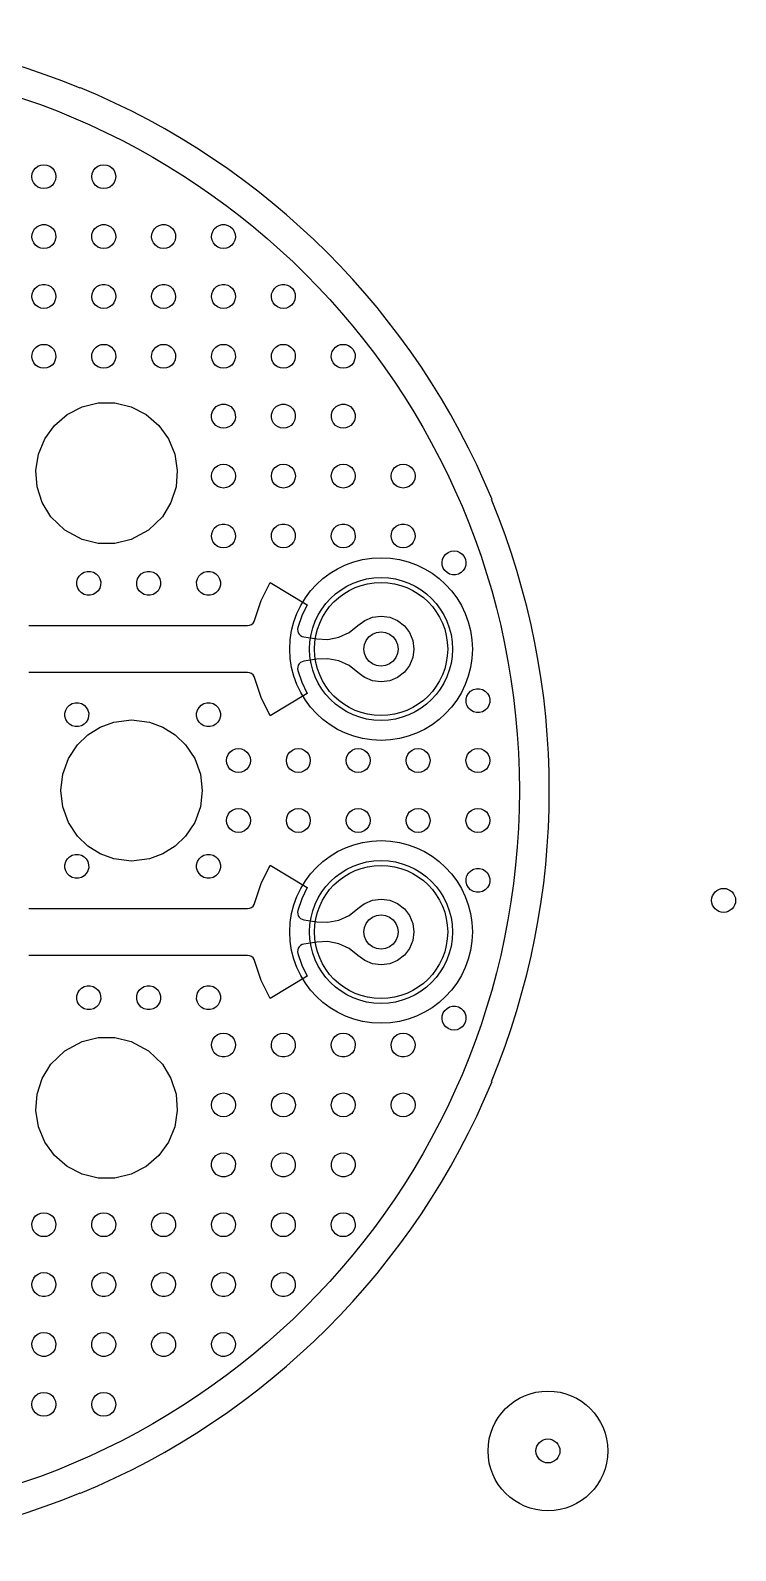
# Model space of a CAD drawing. Header units: millimetres. Extents: x -13 to 15.8, y -13 to 13.
# Drawn here: x 4.03 to 15.8, y -12.69 to 12.69 of the extents above; entities that cross this region are included whole.
import ezdxf

# ---------------------------------------------------------------- set-up
doc = ezdxf.new("R2010")
doc.units = ezdxf.units.MM
for name, color, linetype in [('BoardOutline', 55, 'CONTINUOUS'), ('ContourRouting', 180, 'CONTINUOUS'), ('ContourRoutingFinal', 216, 'CONTINUOUS'), ('Default', 1, 'CONTINUOUS'), ('DrillPlated', 6, 'CONTINUOUS'), ('Fiducial', 1, 'CONTINUOUS'), ('PocketBottom', 3, 'CONTINUOUS'), ('PocketBottomFinal', 52, 'CONTINUOUS'), ('RuboutTop', 216, 'CONTINUOUS'), ('TopLayer', 208, 'CONTINUOUS')]:
    doc.layers.add(name, color=color, linetype=linetype)

# ---------------------------------------------------------------- blocks, each defined once
blk = doc.blocks.new('New_DXF_Cell')
at = {"layer": 'BoardOutline'}
blk.add_circle((0, 0), 12.192, dxfattribs=at)
at = {"layer": 'ContourRouting'}
for start, end in [(67.499999, 112.500001), (-22.500001, 22.500001), (-112.500001, -67.499999)]:
    blk.add_arc((0, 0), 12.692, start, end, dxfattribs=at)
at = {"layer": 'ContourRoutingFinal'}
for start, end in [(22.49999, 67.50001), (-67.50001, -22.49999)]:
    blk.add_arc((0, 0), 12.70189, start, end, dxfattribs=at)
at = {"layer": 'DrillPlated'}
for points in [[(4.30176, 10.44319), (4.35, 10.42321), (4.39142, 10.39142), (4.4232, 10.35), (4.44318, 10.30177), (4.45, 10.25), (4.44318, 10.19824), (4.4232, 10.15), (4.39142, 10.10858), (4.35, 10.0768), (4.30176, 10.05682), (4.25, 10.05), (4.19823, 10.05682), (4.15, 10.0768), (4.10857, 10.10858), (4.07679, 10.15), (4.05681, 10.19824), (4.05, 10.25), (4.05681, 10.30177), (4.07679, 10.35), (4.10857, 10.39142), (4.15, 10.42321), (4.19823, 10.44319), (4.25, 10.45)], [(5.30176, 10.44319), (5.35, 10.42321), (5.39142, 10.39142), (5.4232, 10.35), (5.44318, 10.30177), (5.45, 10.25), (5.44318, 10.19824), (5.4232, 10.15), (5.39142, 10.10858), (5.35, 10.0768), (5.30176, 10.05682), (5.25, 10.05), (5.19823, 10.05682), (5.15, 10.0768), (5.10857, 10.10858), (5.07679, 10.15), (5.05681, 10.19824), (5.05, 10.25), (5.05681, 10.30177), (5.07679, 10.35), (5.10857, 10.39142), (5.15, 10.42321), (5.19823, 10.44319), (5.25, 10.45)], [(4.32339, 9.43605), (4.36722, 9.41204), (4.40374, 9.37792), (4.43065, 9.33582), (4.44628, 9.28835), (4.44966, 9.23849), (4.44058, 9.18935), (4.4196, 9.144), (4.38766, 9.10492), (4.34695, 9.07507), (4.30007, 9.05637), (4.25, 9.05), (4.19992, 9.05637), (4.15304, 9.07507), (4.11233, 9.10492), (4.0804, 9.144), (4.05941, 9.18935), (4.05033, 9.23849), (4.05371, 9.28835), (4.06934, 9.33582), (4.09625, 9.37792), (4.13277, 9.41204), (4.1766, 9.43605), (4.22501, 9.44843), (4.27498, 9.44843)], [(5.32339, 9.43605), (5.36722, 9.41204), (5.40374, 9.37792), (5.43065, 9.33582), (5.44628, 9.28835), (5.44966, 9.23849), (5.44058, 9.18935), (5.4196, 9.144), (5.38766, 9.10492), (5.34695, 9.07507), (5.30007, 9.05637), (5.25, 9.05), (5.19992, 9.05637), (5.15304, 9.07507), (5.11233, 9.10492), (5.0804, 9.144), (5.05941, 9.18935), (5.05033, 9.23849), (5.05371, 9.28835), (5.06934, 9.33582), (5.09625, 9.37792), (5.13277, 9.41204), (5.1766, 9.43605), (5.22501, 9.44843), (5.27498, 9.44843)], [(6.32339, 9.43605), (6.36722, 9.41204), (6.40374, 9.37792), (6.43065, 9.33582), (6.44628, 9.28835), (6.44966, 9.23849), (6.44058, 9.18935), (6.4196, 9.144), (6.38766, 9.10492), (6.34695, 9.07507), (6.30007, 9.05637), (6.25, 9.05), (6.19992, 9.05637), (6.15304, 9.07507), (6.11233, 9.10492), (6.0804, 9.144), (6.05941, 9.18935), (6.05033, 9.23849), (6.05371, 9.28835), (6.06934, 9.33582), (6.09625, 9.37792), (6.13277, 9.41204), (6.1766, 9.43605), (6.22501, 9.44843), (6.27498, 9.44843)], [(7.32339, 9.43605), (7.36722, 9.41204), (7.40374, 9.37792), (7.43065, 9.33582), (7.44628, 9.28835), (7.44966, 9.23849), (7.44058, 9.18935), (7.4196, 9.144), (7.38766, 9.10492), (7.34695, 9.07507), (7.30007, 9.05637), (7.25, 9.05), (7.19992, 9.05637), (7.15304, 9.07507), (7.11233, 9.10492), (7.0804, 9.144), (7.05941, 9.18935), (7.05033, 9.23849), (7.05371, 9.28835), (7.06934, 9.33582), (7.09625, 9.37792), (7.13277, 9.41204), (7.1766, 9.43605), (7.22501, 9.44843), (7.27498, 9.44843)], [(4.32125, 8.43688), (4.3641, 8.41426), (4.40025, 8.382), (4.42863, 8.33994), (4.44552, 8.29208), (4.44982, 8.24152), (4.44125, 8.1915), (4.42033, 8.14519), (4.38841, 8.10564), (4.34756, 8.07541), (4.3004, 8.05646), (4.25, 8.05), (4.19959, 8.05646), (4.15243, 8.07541), (4.11158, 8.10564), (4.07966, 8.14519), (4.05874, 8.1915), (4.05018, 8.24152), (4.05447, 8.29208), (4.07136, 8.33994), (4.09974, 8.382), (4.13589, 8.41426), (4.17874, 8.43688), (4.22577, 8.44853), (4.27422, 8.44853)], [(5.32125, 8.43688), (5.3641, 8.41426), (5.40025, 8.382), (5.42863, 8.33994), (5.44552, 8.29208), (5.44982, 8.24152), (5.44125, 8.1915), (5.42033, 8.14519), (5.38841, 8.10564), (5.34756, 8.07541), (5.3004, 8.05646), (5.25, 8.05), (5.19959, 8.05646), (5.15243, 8.07541), (5.11158, 8.10564), (5.07966, 8.14519), (5.05874, 8.1915), (5.05018, 8.24152), (5.05447, 8.29208), (5.07136, 8.33994), (5.09974, 8.382), (5.13589, 8.41426), (5.17874, 8.43688), (5.22577, 8.44853), (5.27422, 8.44853)], [(6.32125, 8.43688), (6.3641, 8.41426), (6.40025, 8.382), (6.42863, 8.33994), (6.44552, 8.29208), (6.44982, 8.24152), (6.44125, 8.1915), (6.42033, 8.14519), (6.38841, 8.10564), (6.34756, 8.07541), (6.3004, 8.05646), (6.25, 8.05), (6.19959, 8.05646), (6.15243, 8.07541), (6.11158, 8.10564), (6.07966, 8.14519), (6.05874, 8.1915), (6.05018, 8.24152), (6.05447, 8.29208), (6.07136, 8.33994), (6.09974, 8.382), (6.13589, 8.41426), (6.17874, 8.43688), (6.22577, 8.44853), (6.27422, 8.44853)], [(7.32125, 8.43688), (7.3641, 8.41426), (7.40025, 8.382), (7.42863, 8.33994), (7.44552, 8.29208), (7.44982, 8.24152), (7.44125, 8.1915), (7.42033, 8.14519), (7.38841, 8.10564), (7.34756, 8.07541), (7.3004, 8.05646), (7.25, 8.05), (7.19959, 8.05646), (7.15243, 8.07541), (7.11158, 8.10564), (7.07966, 8.14519), (7.05874, 8.1915), (7.05018, 8.24152), (7.05447, 8.29208), (7.07136, 8.33994), (7.09974, 8.382), (7.13589, 8.41426), (7.17874, 8.43688), (7.22577, 8.44853), (7.27422, 8.44853)], [(8.32125, 8.43688), (8.3641, 8.41426), (8.40025, 8.382), (8.42863, 8.33994), (8.44552, 8.29208), (8.44982, 8.24152), (8.44125, 8.1915), (8.42033, 8.14519), (8.38841, 8.10564), (8.34756, 8.07541), (8.30041, 8.05646), (8.25, 8.05), (8.19959, 8.05646), (8.15243, 8.07541), (8.11158, 8.10564), (8.07966, 8.14519), (8.05874, 8.1915), (8.05018, 8.24152), (8.05447, 8.29208), (8.07136, 8.33994), (8.09974, 8.382), (8.13589, 8.41426), (8.17874, 8.43688), (8.22577, 8.44853), (8.27422, 8.44853)], [(4.29527, 7.44481), (4.3382, 7.4295), (4.37739, 7.40418), (4.40964, 7.37047), (4.43321, 7.3302), (4.44681, 7.28557), (4.44969, 7.239), (4.44061, 7.18946), (4.41944, 7.14375), (4.3875, 7.10476), (4.34682, 7.075), (4.3, 7.05635), (4.25, 7.05), (4.2, 7.05635), (4.15317, 7.075), (4.1125, 7.10476), (4.08055, 7.14375), (4.05938, 7.18946), (4.0503, 7.239), (4.05318, 7.28557), (4.06678, 7.3302), (4.09035, 7.37047), (4.1226, 7.40418), (4.16179, 7.4295), (4.20472, 7.44481), (4.25, 7.45)], [(5.29527, 7.44481), (5.3382, 7.4295), (5.37739, 7.40418), (5.40964, 7.37047), (5.43321, 7.3302), (5.44681, 7.28557), (5.44969, 7.239), (5.44061, 7.18946), (5.41944, 7.14375), (5.3875, 7.10476), (5.34682, 7.075), (5.3, 7.05635), (5.25, 7.05), (5.2, 7.05635), (5.15317, 7.075), (5.1125, 7.10476), (5.08055, 7.14375), (5.05938, 7.18946), (5.0503, 7.239), (5.05318, 7.28557), (5.06678, 7.3302), (5.09035, 7.37047), (5.1226, 7.40418), (5.16179, 7.4295), (5.20472, 7.44481), (5.25, 7.45)], [(6.29527, 7.44481), (6.3382, 7.4295), (6.37739, 7.40418), (6.40964, 7.37047), (6.43321, 7.3302), (6.44681, 7.28557), (6.44969, 7.239), (6.44061, 7.18946), (6.41944, 7.14375), (6.3875, 7.10476), (6.34682, 7.075), (6.3, 7.05635), (6.25, 7.05), (6.2, 7.05635), (6.15317, 7.075), (6.1125, 7.10476), (6.08055, 7.14375), (6.05938, 7.18946), (6.0503, 7.239), (6.05318, 7.28557), (6.06678, 7.3302), (6.09035, 7.37047), (6.1226, 7.40418), (6.16179, 7.4295), (6.20472, 7.44481), (6.25, 7.45)], [(7.29527, 7.44481), (7.3382, 7.4295), (7.37739, 7.40418), (7.40964, 7.37047), (7.43321, 7.3302), (7.44681, 7.28557), (7.44969, 7.239), (7.44061, 7.18946), (7.41944, 7.14375), (7.3875, 7.10476), (7.34682, 7.075), (7.3, 7.05635), (7.25, 7.05), (7.2, 7.05635), (7.15317, 7.075), (7.1125, 7.10476), (7.08055, 7.14375), (7.05938, 7.18946), (7.0503, 7.239), (7.05318, 7.28557), (7.06678, 7.3302), (7.09035, 7.37047), (7.1226, 7.40418), (7.16179, 7.4295), (7.20472, 7.44481), (7.25, 7.45)], [(8.29527, 7.44481), (8.3382, 7.4295), (8.37739, 7.40418), (8.40964, 7.37047), (8.43321, 7.3302), (8.44681, 7.28557), (8.44969, 7.239), (8.44061, 7.18946), (8.41944, 7.14375), (8.3875, 7.10476), (8.34682, 7.075), (8.3, 7.05635), (8.25, 7.05), (8.2, 7.05635), (8.15317, 7.075), (8.1125, 7.10476), (8.08055, 7.14375), (8.05938, 7.18946), (8.0503, 7.239), (8.05318, 7.28557), (8.06678, 7.3302), (8.09035, 7.37047), (8.1226, 7.40418), (8.16179, 7.4295), (8.20472, 7.44481), (8.25, 7.45)], [(9.29527, 7.44481), (9.3382, 7.4295), (9.37739, 7.40418), (9.40964, 7.37047), (9.43321, 7.3302), (9.44681, 7.28557), (9.44969, 7.239), (9.44061, 7.18946), (9.41944, 7.14375), (9.3875, 7.10476), (9.34682, 7.075), (9.3, 7.05635), (9.25, 7.05), (9.2, 7.05635), (9.15317, 7.075), (9.1125, 7.10476), (9.08055, 7.14375), (9.05938, 7.18946), (9.0503, 7.239), (9.05318, 7.28557), (9.06678, 7.3302), (9.09035, 7.37047), (9.1226, 7.40418), (9.16179, 7.4295), (9.20472, 7.44481), (9.25, 7.45)], [(5.70938, 6.40563), (5.95782, 6.27819), (6.16941, 6.096), (6.3306, 5.87233), (6.43555, 5.61737), (6.47852, 5.34504), (6.45719, 5.07016), (6.37272, 4.80771), (6.2297, 4.572), (5.99594, 4.34528), (5.70916, 4.191), (5.43788, 4.12552), (5.15881, 4.12552), (4.88753, 4.191), (4.60075, 4.34528), (4.367, 4.572), (4.22398, 4.80771), (4.1395, 5.07016), (4.11817, 5.34504), (4.16115, 5.61737), (4.26609, 5.87233), (4.42728, 6.096), (4.63887, 6.27819), (4.88732, 6.40563), (5.15874, 6.47117), (5.43796, 6.47117)], [(7.32544, 6.43523), (7.37018, 6.40986), (7.40697, 6.37393), (7.43338, 6.3298), (7.44767, 6.2804), (7.44889, 6.22899), (7.43695, 6.17896), (7.41266, 6.13363), (7.3776, 6.096), (7.33902, 6.07091), (7.29572, 6.0553), (7.25, 6.05), (7.20427, 6.0553), (7.16097, 6.07091), (7.12239, 6.096), (7.08733, 6.13363), (7.06304, 6.17896), (7.0511, 6.22899), (7.05232, 6.2804), (7.06661, 6.3298), (7.09302, 6.37393), (7.12981, 6.40986), (7.17455, 6.43523), (7.22428, 6.44834), (7.27571, 6.44834)], [(8.32544, 6.43523), (8.37018, 6.40986), (8.40697, 6.37393), (8.43339, 6.3298), (8.44767, 6.2804), (8.44889, 6.22899), (8.43695, 6.17896), (8.41266, 6.13363), (8.37761, 6.096), (8.33902, 6.07091), (8.29572, 6.0553), (8.25, 6.05), (8.20427, 6.0553), (8.16097, 6.07091), (8.12239, 6.096), (8.08734, 6.13363), (8.06304, 6.17896), (8.0511, 6.22899), (8.05232, 6.2804), (8.06661, 6.3298), (8.09302, 6.37393), (8.12981, 6.40986), (8.17455, 6.43523), (8.22428, 6.44834), (8.27571, 6.44834)], [(9.32544, 6.43523), (9.37018, 6.40986), (9.40697, 6.37393), (9.43339, 6.3298), (9.44767, 6.2804), (9.44889, 6.22899), (9.43695, 6.17896), (9.41266, 6.13363), (9.37761, 6.096), (9.33902, 6.07091), (9.29572, 6.0553), (9.25, 6.05), (9.20427, 6.0553), (9.16097, 6.07091), (9.12239, 6.096), (9.08734, 6.13363), (9.06304, 6.17896), (9.0511, 6.22899), (9.05232, 6.2804), (9.06661, 6.3298), (9.09302, 6.37393), (9.12981, 6.40986), (9.17455, 6.43523), (9.22428, 6.44834), (9.27571, 6.44834)], [(7.30176, 5.44319), (7.35, 5.42321), (7.39142, 5.39142), (7.4232, 5.35), (7.44318, 5.30177), (7.45, 5.25), (7.44318, 5.19824), (7.4232, 5.15), (7.39142, 5.10858), (7.35, 5.0768), (7.30176, 5.05682), (7.25, 5.05), (7.19823, 5.05682), (7.15, 5.0768), (7.10857, 5.10858), (7.07679, 5.15), (7.05681, 5.19824), (7.05, 5.25), (7.05681, 5.30177), (7.07679, 5.35), (7.10857, 5.39142), (7.15, 5.42321), (7.19823, 5.44319), (7.25, 5.45)], [(8.30176, 5.44319), (8.35, 5.42321), (8.39142, 5.39142), (8.4232, 5.35), (8.44318, 5.30177), (8.45, 5.25), (8.44318, 5.19824), (8.4232, 5.15), (8.39142, 5.10858), (8.35, 5.0768), (8.30176, 5.05682), (8.25, 5.05), (8.19823, 5.05682), (8.15, 5.0768), (8.10858, 5.10858), (8.07679, 5.15), (8.05681, 5.19824), (8.05, 5.25), (8.05681, 5.30177), (8.07679, 5.35), (8.10858, 5.39142), (8.15, 5.42321), (8.19823, 5.44319), (8.25, 5.45)], [(9.30176, 5.44319), (9.35, 5.42321), (9.39142, 5.39142), (9.4232, 5.35), (9.44318, 5.30177), (9.45, 5.25), (9.44318, 5.19824), (9.4232, 5.15), (9.39142, 5.10858), (9.35, 5.0768), (9.30176, 5.05682), (9.25, 5.05), (9.19823, 5.05682), (9.15, 5.0768), (9.10858, 5.10858), (9.07679, 5.15), (9.05681, 5.19824), (9.05, 5.25), (9.05681, 5.30177), (9.07679, 5.35), (9.10858, 5.39142), (9.15, 5.42321), (9.19823, 5.44319), (9.25, 5.45)], [(10.30176, 5.44319), (10.35, 5.42321), (10.39142, 5.39142), (10.4232, 5.35), (10.44318, 5.30177), (10.45, 5.25), (10.44318, 5.19824), (10.4232, 5.15), (10.39142, 5.10858), (10.35, 5.0768), (10.30176, 5.05682), (10.25, 5.05), (10.19823, 5.05682), (10.15, 5.0768), (10.10858, 5.10858), (10.07679, 5.15), (10.05681, 5.19824), (10.05, 5.25), (10.05681, 5.30177), (10.07679, 5.35), (10.10858, 5.39142), (10.15, 5.42321), (10.19823, 5.44319), (10.25, 5.45)], [(7.32307, 4.43617), (7.36676, 4.41238), (7.40322, 4.37854), (7.4302, 4.33675), (7.44604, 4.28959), (7.44974, 4.23999), (7.44109, 4.191), (7.42011, 4.14483), (7.38819, 4.10542), (7.34738, 4.07531), (7.3003, 4.05643), (7.25, 4.05), (7.19969, 4.05643), (7.15262, 4.07531), (7.11181, 4.10542), (7.07988, 4.14483), (7.0589, 4.191), (7.05025, 4.23999), (7.05395, 4.28959), (7.06979, 4.33675), (7.09677, 4.37854), (7.13323, 4.41238), (7.17692, 4.43617), (7.22512, 4.44845), (7.27487, 4.44845)], [(8.32307, 4.43617), (8.36676, 4.41238), (8.40322, 4.37854), (8.4302, 4.33675), (8.44604, 4.28959), (8.44975, 4.23999), (8.4411, 4.191), (8.42011, 4.14483), (8.38819, 4.10542), (8.34738, 4.07531), (8.3003, 4.05643), (8.25, 4.05), (8.19969, 4.05643), (8.15262, 4.07531), (8.11181, 4.10542), (8.07988, 4.14483), (8.0589, 4.191), (8.05025, 4.23999), (8.05395, 4.28959), (8.06979, 4.33675), (8.09677, 4.37854), (8.13323, 4.41238), (8.17692, 4.43617), (8.22512, 4.44845), (8.27487, 4.44845)], [(9.32307, 4.43617), (9.36676, 4.41238), (9.40322, 4.37854), (9.4302, 4.33675), (9.44604, 4.28959), (9.44975, 4.23999), (9.4411, 4.191), (9.42011, 4.14483), (9.38819, 4.10542), (9.34738, 4.07531), (9.3003, 4.05643), (9.25, 4.05), (9.19969, 4.05643), (9.15262, 4.07531), (9.11181, 4.10542), (9.07988, 4.14483), (9.0589, 4.191), (9.05025, 4.23999), (9.05395, 4.28959), (9.06979, 4.33675), (9.09677, 4.37854), (9.13323, 4.41238), (9.17692, 4.43617), (9.22512, 4.44845), (9.27487, 4.44845)], [(10.32307, 4.43617), (10.36676, 4.41238), (10.40322, 4.37854), (10.4302, 4.33675), (10.44604, 4.28959), (10.44975, 4.23999), (10.4411, 4.191), (10.42011, 4.14483), (10.38819, 4.10542), (10.34738, 4.07531), (10.3003, 4.05643), (10.25, 4.05), (10.19969, 4.05643), (10.15262, 4.07531), (10.11181, 4.10542), (10.07988, 4.14483), (10.0589, 4.191), (10.05025, 4.23999), (10.05395, 4.28959), (10.06979, 4.33675), (10.09677, 4.37854), (10.13323, 4.41238), (10.17692, 4.43617), (10.22512, 4.44845), (10.27487, 4.44845)], [(11.15015, 3.99361), (11.19709, 3.97485), (11.23784, 3.94492), (11.26977, 3.90572), (11.29086, 3.85977), (11.29975, 3.81), (11.29604, 3.7604), (11.2802, 3.71324), (11.25322, 3.67146), (11.21675, 3.63762), (11.17307, 3.61383), (11.12487, 3.60155), (11.07513, 3.60155), (11.02692, 3.61383), (10.98324, 3.63762), (10.94678, 3.67146), (10.91979, 3.71324), (10.90396, 3.7604), (10.90025, 3.81), (10.90914, 3.85977), (10.93022, 3.90572), (10.96216, 3.94492), (11.0029, 3.97485), (11.04985, 3.99361), (11.1, 4)], [(5.07731, 3.64316), (5.12285, 3.61652), (5.15985, 3.5789), (5.18572, 3.53291), (5.19866, 3.48176), (5.19778, 3.429), (5.18361, 3.37943), (5.15725, 3.33512), (5.12043, 3.29903), (5.07562, 3.27355), (5.02577, 3.26037), (4.97422, 3.26037), (4.92437, 3.27355), (4.87956, 3.29903), (4.84274, 3.33512), (4.81638, 3.37943), (4.80221, 3.429), (4.80133, 3.48176), (4.81427, 3.53291), (4.84014, 3.5789), (4.87714, 3.61652), (4.92269, 3.64316), (4.97361, 3.65695), (5.02638, 3.65695)], [(6.07731, 3.64316), (6.12285, 3.61652), (6.15985, 3.5789), (6.18572, 3.53291), (6.19866, 3.48176), (6.19778, 3.429), (6.18361, 3.37943), (6.15725, 3.33512), (6.12043, 3.29903), (6.07562, 3.27355), (6.02577, 3.26037), (5.97422, 3.26037), (5.92437, 3.27355), (5.87956, 3.29903), (5.84274, 3.33512), (5.81638, 3.37943), (5.80221, 3.429), (5.80133, 3.48176), (5.81427, 3.53291), (5.84014, 3.5789), (5.87714, 3.61652), (5.92269, 3.64316), (5.97361, 3.65695), (6.02638, 3.65695)], [(7.07731, 3.64316), (7.12285, 3.61652), (7.15985, 3.5789), (7.18572, 3.53291), (7.19866, 3.48176), (7.19778, 3.429), (7.18361, 3.37943), (7.15725, 3.33512), (7.12043, 3.29903), (7.07562, 3.27355), (7.02577, 3.26037), (6.97422, 3.26037), (6.92437, 3.27355), (6.87956, 3.29903), (6.84274, 3.33512), (6.81638, 3.37943), (6.80221, 3.429), (6.80133, 3.48176), (6.81427, 3.53291), (6.84014, 3.5789), (6.87714, 3.61652), (6.92269, 3.64316), (6.97361, 3.65695), (7.02638, 3.65695)], [(9.95587, 2.63944), (10.02509, 2.61077), (10.08453, 2.56515), (10.13015, 2.50571), (10.15882, 2.43649), (10.1686, 2.3622), (10.15882, 2.28791), (10.13015, 2.21869), (10.08453, 2.15925), (10.02509, 2.11363), (9.95587, 2.08496), (9.88158, 2.07518), (9.80729, 2.08496), (9.73807, 2.11363), (9.67863, 2.15925), (9.63301, 2.21869), (9.60434, 2.28791), (9.59456, 2.3622), (9.60434, 2.43649), (9.63301, 2.50571), (9.67863, 2.56515), (9.73807, 2.61077), (9.80729, 2.63944), (9.88158, 2.64922)], [(11.57707, 1.68456), (11.62251, 1.65808), (11.65949, 1.62068), (11.68543, 1.57493), (11.69855, 1.524), (11.69804, 1.47212), (11.68421, 1.42211), (11.65797, 1.37734), (11.6211, 1.34084), (11.57608, 1.31504), (11.52594, 1.30169), (11.47405, 1.30169), (11.42391, 1.31504), (11.37889, 1.34084), (11.34202, 1.37734), (11.31579, 1.42211), (11.30195, 1.47212), (11.30144, 1.524), (11.31456, 1.57493), (11.34051, 1.62068), (11.37748, 1.65808), (11.42293, 1.68456), (11.4737, 1.69827), (11.52629, 1.69827)], [(4.87673, 1.4504), (4.92203, 1.42416), (4.95897, 1.38706), (4.98501, 1.34165), (4.99838, 1.29104), (4.99816, 1.23869), (4.98436, 1.18819), (4.95793, 1.143), (4.92107, 1.10651), (4.87606, 1.08073), (4.82593, 1.06739), (4.77406, 1.06739), (4.72393, 1.08073), (4.67892, 1.10651), (4.64206, 1.143), (4.61563, 1.18819), (4.60183, 1.23869), (4.60161, 1.29104), (4.61498, 1.34165), (4.64103, 1.38706), (4.67796, 1.42416), (4.72326, 1.4504), (4.77382, 1.46398), (4.82617, 1.46398)], [(7.07673, 1.4504), (7.12203, 1.42416), (7.15897, 1.38706), (7.18501, 1.34165), (7.19838, 1.29104), (7.19816, 1.23869), (7.18436, 1.18819), (7.15793, 1.143), (7.12107, 1.10651), (7.07606, 1.08073), (7.02593, 1.06739), (6.97406, 1.06739), (6.92393, 1.08073), (6.87892, 1.10651), (6.84206, 1.143), (6.81563, 1.18819), (6.80183, 1.23869), (6.80161, 1.29104), (6.81498, 1.34165), (6.84103, 1.38706), (6.87796, 1.42416), (6.92326, 1.4504), (6.97382, 1.46398), (7.02617, 1.46398)], [(6.01257, 1.143), (6.23897, 1.05851), (6.44344, 0.92972), (6.61741, 0.762), (6.76937, 0.53226), (6.86398, 0.27357), (6.8961, 0), (6.86398, -0.27357), (6.76937, -0.53226), (6.61741, -0.762), (6.44344, -0.92971), (6.23897, -1.05851), (6.01257, -1.143), (5.715, -1.1811), (5.41742, -1.143), (5.19102, -1.05851), (4.98656, -0.92971), (4.81258, -0.762), (4.66062, -0.53226), (4.56601, -0.27357), (4.5339, 0), (4.56601, 0.27357), (4.66062, 0.53226), (4.81258, 0.762), (4.98656, 0.92972), (5.19102, 1.05851), (5.41742, 1.143), (5.715, 1.1811)], [(7.55176, 0.69319), (7.6, 0.67321), (7.64142, 0.64142), (7.6732, 0.6), (7.69318, 0.55177), (7.7, 0.5), (7.69318, 0.44824), (7.6732, 0.4), (7.64142, 0.35858), (7.6, 0.3268), (7.55176, 0.30682), (7.5, 0.3), (7.44823, 0.30682), (7.4, 0.3268), (7.35857, 0.35858), (7.32679, 0.4), (7.30681, 0.44824), (7.3, 0.5), (7.30681, 0.55177), (7.32679, 0.6), (7.35857, 0.64142), (7.4, 0.67321), (7.44823, 0.69319), (7.5, 0.7)], [(8.55176, 0.69319), (8.6, 0.67321), (8.64142, 0.64142), (8.6732, 0.6), (8.69318, 0.55177), (8.7, 0.5), (8.69318, 0.44824), (8.6732, 0.4), (8.64142, 0.35858), (8.6, 0.3268), (8.55176, 0.30682), (8.5, 0.3), (8.44823, 0.30682), (8.4, 0.3268), (8.35858, 0.35858), (8.32679, 0.4), (8.30681, 0.44824), (8.3, 0.5), (8.30681, 0.55177), (8.32679, 0.6), (8.35858, 0.64142), (8.4, 0.67321), (8.44823, 0.69319), (8.5, 0.7)], [(9.55176, 0.69319), (9.6, 0.67321), (9.64142, 0.64142), (9.6732, 0.6), (9.69318, 0.55177), (9.7, 0.5), (9.69318, 0.44824), (9.6732, 0.4), (9.64142, 0.35858), (9.6, 0.3268), (9.55176, 0.30682), (9.5, 0.3), (9.44823, 0.30682), (9.4, 0.3268), (9.35858, 0.35858), (9.32679, 0.4), (9.30681, 0.44824), (9.3, 0.5), (9.30681, 0.55177), (9.32679, 0.6), (9.35858, 0.64142), (9.4, 0.67321), (9.44823, 0.69319), (9.5, 0.7)], [(10.55176, 0.69319), (10.6, 0.67321), (10.64142, 0.64142), (10.6732, 0.6), (10.69318, 0.55177), (10.7, 0.5), (10.69318, 0.44824), (10.6732, 0.4), (10.64142, 0.35858), (10.6, 0.3268), (10.55176, 0.30682), (10.5, 0.3), (10.44823, 0.30682), (10.4, 0.3268), (10.35858, 0.35858), (10.32679, 0.4), (10.30681, 0.44824), (10.3, 0.5), (10.30681, 0.55177), (10.32679, 0.6), (10.35858, 0.64142), (10.4, 0.67321), (10.44823, 0.69319), (10.5, 0.7)], [(11.55176, 0.69319), (11.6, 0.67321), (11.64142, 0.64142), (11.6732, 0.6), (11.69318, 0.55177), (11.7, 0.5), (11.69318, 0.44824), (11.6732, 0.4), (11.64142, 0.35858), (11.6, 0.3268), (11.55176, 0.30682), (11.5, 0.3), (11.44823, 0.30682), (11.4, 0.3268), (11.35858, 0.35858), (11.32679, 0.4), (11.30681, 0.44824), (11.3, 0.5), (11.30681, 0.55177), (11.32679, 0.6), (11.35858, 0.64142), (11.4, 0.67321), (11.44823, 0.69319), (11.5, 0.7)], [(7.55176, -0.30681), (7.6, -0.32679), (7.64142, -0.35858), (7.6732, -0.4), (7.69318, -0.44823), (7.7, -0.5), (7.69318, -0.55176), (7.6732, -0.6), (7.64142, -0.64142), (7.6, -0.6732), (7.55176, -0.69318), (7.5, -0.7), (7.44823, -0.69318), (7.4, -0.6732), (7.35857, -0.64142), (7.32679, -0.6), (7.30681, -0.55176), (7.3, -0.5), (7.30681, -0.44823), (7.32679, -0.4), (7.35857, -0.35858), (7.4, -0.32679), (7.44823, -0.30681), (7.5, -0.3)], [(8.55176, -0.30681), (8.6, -0.32679), (8.64142, -0.35858), (8.6732, -0.4), (8.69318, -0.44823), (8.7, -0.5), (8.69318, -0.55176), (8.6732, -0.6), (8.64142, -0.64142), (8.6, -0.6732), (8.55176, -0.69318), (8.5, -0.7), (8.44823, -0.69318), (8.4, -0.6732), (8.35858, -0.64142), (8.32679, -0.6), (8.30681, -0.55176), (8.3, -0.5), (8.30681, -0.44823), (8.32679, -0.4), (8.35858, -0.35858), (8.4, -0.32679), (8.44823, -0.30681), (8.5, -0.3)], [(9.55176, -0.30681), (9.6, -0.32679), (9.64142, -0.35858), (9.6732, -0.4), (9.69318, -0.44823), (9.7, -0.5), (9.69318, -0.55176), (9.6732, -0.6), (9.64142, -0.64142), (9.6, -0.6732), (9.55176, -0.69318), (9.5, -0.7), (9.44823, -0.69318), (9.4, -0.6732), (9.35858, -0.64142), (9.32679, -0.6), (9.30681, -0.55176), (9.3, -0.5), (9.30681, -0.44823), (9.32679, -0.4), (9.35858, -0.35858), (9.4, -0.32679), (9.44823, -0.30681), (9.5, -0.3)], [(10.55176, -0.30681), (10.6, -0.32679), (10.64142, -0.35858), (10.6732, -0.4), (10.69318, -0.44823), (10.7, -0.5), (10.69318, -0.55176), (10.6732, -0.6), (10.64142, -0.64142), (10.6, -0.6732), (10.55176, -0.69318), (10.5, -0.7), (10.44823, -0.69318), (10.4, -0.6732), (10.35858, -0.64142), (10.32679, -0.6), (10.30681, -0.55176), (10.3, -0.5), (10.30681, -0.44823), (10.32679, -0.4), (10.35858, -0.35858), (10.4, -0.32679), (10.44823, -0.30681), (10.5, -0.3)], [(11.55176, -0.30681), (11.6, -0.32679), (11.64142, -0.35858), (11.6732, -0.4), (11.69318, -0.44823), (11.7, -0.5), (11.69318, -0.55176), (11.6732, -0.6), (11.64142, -0.64142), (11.6, -0.6732), (11.55176, -0.69318), (11.5, -0.7), (11.44823, -0.69318), (11.4, -0.6732), (11.35858, -0.64142), (11.32679, -0.6), (11.30681, -0.55176), (11.3, -0.5), (11.30681, -0.44823), (11.32679, -0.4), (11.35858, -0.35858), (11.4, -0.32679), (11.44823, -0.30681), (11.5, -0.3)], [(4.87606, -1.08073), (4.92107, -1.10651), (4.95793, -1.143), (4.98436, -1.18819), (4.99816, -1.23869), (4.99838, -1.29104), (4.98501, -1.34165), (4.95897, -1.38706), (4.92203, -1.42415), (4.87673, -1.45039), (4.82617, -1.46398), (4.77382, -1.46398), (4.72326, -1.45039), (4.67796, -1.42415), (4.64103, -1.38706), (4.61498, -1.34165), (4.60161, -1.29104), (4.60183, -1.23869), (4.61563, -1.18819), (4.64206, -1.143), (4.67892, -1.10651), (4.72393, -1.08073), (4.77406, -1.06739), (4.82593, -1.06739)], [(7.07606, -1.08073), (7.12107, -1.10651), (7.15793, -1.143), (7.18436, -1.18819), (7.19816, -1.23869), (7.19838, -1.29104), (7.18501, -1.34165), (7.15897, -1.38706), (7.12203, -1.42415), (7.07673, -1.45039), (7.02617, -1.46398), (6.97382, -1.46398), (6.92326, -1.45039), (6.87796, -1.42415), (6.84103, -1.38706), (6.81498, -1.34165), (6.80161, -1.29104), (6.80183, -1.23869), (6.81563, -1.18819), (6.84206, -1.143), (6.87892, -1.10651), (6.92393, -1.08073), (6.97406, -1.06739), (7.02593, -1.06739)], [(11.57608, -1.31504), (11.6211, -1.34083), (11.65797, -1.37734), (11.68421, -1.42211), (11.69804, -1.47211), (11.69855, -1.524), (11.68543, -1.57493), (11.65949, -1.62068), (11.62251, -1.65808), (11.57707, -1.68455), (11.52629, -1.69826), (11.4737, -1.69826), (11.42293, -1.68455), (11.37748, -1.65808), (11.34051, -1.62068), (11.31456, -1.57493), (11.30144, -1.524), (11.30195, -1.47211), (11.31579, -1.42211), (11.34202, -1.37734), (11.37889, -1.34083), (11.42391, -1.31504), (11.47405, -1.30169), (11.52594, -1.30169)], [(9.95587, -2.08496), (10.02509, -2.11363), (10.08453, -2.15925), (10.13015, -2.21869), (10.15882, -2.28791), (10.1686, -2.3622), (10.15882, -2.43649), (10.13015, -2.50571), (10.08453, -2.56515), (10.02509, -2.61077), (9.95587, -2.63944), (9.88158, -2.64922), (9.80729, -2.63944), (9.73807, -2.61077), (9.67863, -2.56515), (9.63301, -2.50571), (9.60434, -2.43649), (9.59456, -2.3622), (9.60434, -2.28791), (9.63301, -2.21869), (9.67863, -2.15925), (9.73807, -2.11363), (9.80729, -2.08496), (9.88158, -2.07518)], [(5.07562, -3.27355), (5.12043, -3.29903), (5.15725, -3.33512), (5.18361, -3.37943), (5.19778, -3.429), (5.19866, -3.48176), (5.18572, -3.53291), (5.15985, -3.57889), (5.12285, -3.61652), (5.07731, -3.64315), (5.02638, -3.65695), (4.97361, -3.65695), (4.92269, -3.64315), (4.87714, -3.61652), (4.84014, -3.57889), (4.81427, -3.53291), (4.80133, -3.48176), (4.80221, -3.429), (4.81638, -3.37943), (4.84274, -3.33512), (4.87956, -3.29903), (4.92437, -3.27355), (4.97422, -3.26037), (5.02577, -3.26037)], [(6.07562, -3.27355), (6.12043, -3.29903), (6.15725, -3.33512), (6.18361, -3.37943), (6.19778, -3.429), (6.19866, -3.48176), (6.18572, -3.53291), (6.15985, -3.57889), (6.12285, -3.61652), (6.07731, -3.64315), (6.02638, -3.65695), (5.97361, -3.65695), (5.92269, -3.64315), (5.87714, -3.61652), (5.84014, -3.57889), (5.81427, -3.53291), (5.80133, -3.48176), (5.80221, -3.429), (5.81638, -3.37943), (5.84274, -3.33512), (5.87956, -3.29903), (5.92437, -3.27355), (5.97422, -3.26037), (6.02577, -3.26037)], [(7.07562, -3.27355), (7.12043, -3.29903), (7.15725, -3.33512), (7.18361, -3.37943), (7.19778, -3.429), (7.19866, -3.48176), (7.18572, -3.53291), (7.15985, -3.57889), (7.12285, -3.61652), (7.07731, -3.64315), (7.02638, -3.65695), (6.97361, -3.65695), (6.92269, -3.64315), (6.87714, -3.61652), (6.84014, -3.57889), (6.81427, -3.53291), (6.80133, -3.48176), (6.80221, -3.429), (6.81638, -3.37943), (6.84274, -3.33512), (6.87956, -3.29903), (6.92437, -3.27355), (6.97422, -3.26037), (7.02577, -3.26037)], [(11.17307, -3.61383), (11.21675, -3.63762), (11.25322, -3.67145), (11.2802, -3.71324), (11.29604, -3.76039), (11.29975, -3.81), (11.29086, -3.85977), (11.26977, -3.90572), (11.23784, -3.94491), (11.19709, -3.97485), (11.15015, -3.99361), (11.1, -4), (11.04985, -3.99361), (11.0029, -3.97485), (10.96216, -3.94491), (10.93022, -3.90572), (10.90914, -3.85977), (10.90025, -3.81), (10.90396, -3.76039), (10.91979, -3.71324), (10.94678, -3.67145), (10.98324, -3.63762), (11.02692, -3.61383), (11.07513, -3.60155), (11.12487, -3.60155)], [(7.3003, -4.05643), (7.34738, -4.07531), (7.38819, -4.10542), (7.42011, -4.14483), (7.44109, -4.191), (7.44974, -4.23998), (7.44604, -4.28959), (7.4302, -4.33675), (7.40322, -4.37854), (7.36676, -4.41238), (7.32307, -4.43617), (7.27487, -4.44845), (7.22512, -4.44845), (7.17692, -4.43617), (7.13323, -4.41238), (7.09677, -4.37854), (7.06979, -4.33675), (7.05395, -4.28959), (7.05025, -4.23998), (7.0589, -4.191), (7.07988, -4.14483), (7.11181, -4.10542), (7.15262, -4.07531), (7.19969, -4.05643), (7.25, -4.05)], [(8.3003, -4.05643), (8.34738, -4.07531), (8.38819, -4.10542), (8.42011, -4.14483), (8.4411, -4.191), (8.44975, -4.23998), (8.44604, -4.28959), (8.4302, -4.33675), (8.40322, -4.37854), (8.36676, -4.41238), (8.32307, -4.43617), (8.27487, -4.44845), (8.22512, -4.44845), (8.17692, -4.43617), (8.13323, -4.41238), (8.09677, -4.37854), (8.06979, -4.33675), (8.05395, -4.28959), (8.05025, -4.23998), (8.0589, -4.191), (8.07988, -4.14483), (8.11181, -4.10542), (8.15262, -4.07531), (8.19969, -4.05643), (8.25, -4.05)], [(9.3003, -4.05643), (9.34738, -4.07531), (9.38819, -4.10542), (9.42011, -4.14483), (9.4411, -4.191), (9.44975, -4.23998), (9.44604, -4.28959), (9.4302, -4.33675), (9.40322, -4.37854), (9.36676, -4.41238), (9.32307, -4.43617), (9.27487, -4.44845), (9.22512, -4.44845), (9.17692, -4.43617), (9.13323, -4.41238), (9.09677, -4.37854), (9.06979, -4.33675), (9.05395, -4.28959), (9.05025, -4.23998), (9.0589, -4.191), (9.07988, -4.14483), (9.11181, -4.10542), (9.15262, -4.07531), (9.19969, -4.05643), (9.25, -4.05)], [(10.3003, -4.05643), (10.34738, -4.07531), (10.38819, -4.10542), (10.42011, -4.14483), (10.4411, -4.191), (10.44975, -4.23998), (10.44604, -4.28959), (10.4302, -4.33675), (10.40322, -4.37854), (10.36676, -4.41238), (10.32307, -4.43617), (10.27487, -4.44845), (10.22512, -4.44845), (10.17692, -4.43617), (10.13323, -4.41238), (10.09677, -4.37854), (10.06979, -4.33675), (10.05395, -4.28959), (10.05025, -4.23998), (10.0589, -4.191), (10.07988, -4.14483), (10.11181, -4.10542), (10.15262, -4.07531), (10.19969, -4.05643), (10.25, -4.05)], [(5.70916, -4.191), (5.99594, -4.34527), (6.2297, -4.572), (6.37272, -4.80771), (6.45719, -5.07015), (6.47852, -5.34503), (6.43555, -5.61737), (6.3306, -5.87232), (6.16941, -6.096), (5.95782, -6.27819), (5.70938, -6.40562), (5.43796, -6.47117), (5.15874, -6.47117), (4.88732, -6.40562), (4.63887, -6.27819), (4.42728, -6.096), (4.26609, -5.87232), (4.16115, -5.61737), (4.11817, -5.34503), (4.1395, -5.07015), (4.22398, -4.80771), (4.367, -4.572), (4.60075, -4.34527), (4.88753, -4.191), (5.15881, -4.12552), (5.43788, -4.12552)], [(7.30176, -5.05681), (7.35, -5.07679), (7.39142, -5.10858), (7.4232, -5.15), (7.44318, -5.19823), (7.45, -5.25), (7.44318, -5.30176), (7.4232, -5.35), (7.39142, -5.39142), (7.35, -5.4232), (7.30176, -5.44318), (7.25, -5.45), (7.19823, -5.44318), (7.15, -5.4232), (7.10857, -5.39142), (7.07679, -5.35), (7.05681, -5.30176), (7.05, -5.25), (7.05681, -5.19823), (7.07679, -5.15), (7.10857, -5.10858), (7.15, -5.07679), (7.19823, -5.05681), (7.25, -5.05)], [(8.30176, -5.05681), (8.35, -5.07679), (8.39142, -5.10858), (8.4232, -5.15), (8.44318, -5.19823), (8.45, -5.25), (8.44318, -5.30176), (8.4232, -5.35), (8.39142, -5.39142), (8.35, -5.4232), (8.30176, -5.44318), (8.25, -5.45), (8.19823, -5.44318), (8.15, -5.4232), (8.10858, -5.39142), (8.07679, -5.35), (8.05681, -5.30176), (8.05, -5.25), (8.05681, -5.19823), (8.07679, -5.15), (8.10858, -5.10858), (8.15, -5.07679), (8.19823, -5.05681), (8.25, -5.05)], [(9.30176, -5.05681), (9.35, -5.07679), (9.39142, -5.10858), (9.4232, -5.15), (9.44318, -5.19823), (9.45, -5.25), (9.44318, -5.30176), (9.4232, -5.35), (9.39142, -5.39142), (9.35, -5.4232), (9.30176, -5.44318), (9.25, -5.45), (9.19823, -5.44318), (9.15, -5.4232), (9.10858, -5.39142), (9.07679, -5.35), (9.05681, -5.30176), (9.05, -5.25), (9.05681, -5.19823), (9.07679, -5.15), (9.10858, -5.10858), (9.15, -5.07679), (9.19823, -5.05681), (9.25, -5.05)], [(10.30176, -5.05681), (10.35, -5.07679), (10.39142, -5.10858), (10.4232, -5.15), (10.44318, -5.19823), (10.45, -5.25), (10.44318, -5.30176), (10.4232, -5.35), (10.39142, -5.39142), (10.35, -5.4232), (10.30176, -5.44318), (10.25, -5.45), (10.19823, -5.44318), (10.15, -5.4232), (10.10858, -5.39142), (10.07679, -5.35), (10.05681, -5.30176), (10.05, -5.25), (10.05681, -5.19823), (10.07679, -5.15), (10.10858, -5.10858), (10.15, -5.07679), (10.19823, -5.05681), (10.25, -5.05)], [(7.29572, -6.05529), (7.33902, -6.0709), (7.3776, -6.096), (7.41266, -6.13363), (7.43695, -6.17896), (7.44889, -6.22898), (7.44767, -6.2804), (7.43338, -6.3298), (7.40697, -6.37393), (7.37018, -6.40986), (7.32544, -6.43522), (7.27571, -6.44834), (7.22428, -6.44834), (7.17455, -6.43522), (7.12981, -6.40986), (7.09302, -6.37393), (7.06661, -6.3298), (7.05232, -6.2804), (7.0511, -6.22898), (7.06304, -6.17896), (7.08733, -6.13363), (7.12239, -6.096), (7.16097, -6.0709), (7.20427, -6.05529), (7.25, -6.05)], [(8.29572, -6.05529), (8.33902, -6.0709), (8.37761, -6.096), (8.41266, -6.13363), (8.43695, -6.17896), (8.44889, -6.22898), (8.44767, -6.2804), (8.43339, -6.3298), (8.40697, -6.37393), (8.37018, -6.40986), (8.32544, -6.43522), (8.27571, -6.44834), (8.22428, -6.44834), (8.17455, -6.43522), (8.12981, -6.40986), (8.09302, -6.37393), (8.06661, -6.3298), (8.05232, -6.2804), (8.0511, -6.22898), (8.06304, -6.17896), (8.08734, -6.13363), (8.12239, -6.096), (8.16097, -6.0709), (8.20427, -6.05529), (8.25, -6.05)], [(9.29572, -6.05529), (9.33902, -6.0709), (9.37761, -6.096), (9.41266, -6.13363), (9.43695, -6.17896), (9.44889, -6.22898), (9.44767, -6.2804), (9.43339, -6.3298), (9.40697, -6.37393), (9.37018, -6.40986), (9.32544, -6.43522), (9.27571, -6.44834), (9.22428, -6.44834), (9.17455, -6.43522), (9.12981, -6.40986), (9.09302, -6.37393), (9.06661, -6.3298), (9.05232, -6.2804), (9.0511, -6.22898), (9.06304, -6.17896), (9.08734, -6.13363), (9.12239, -6.096), (9.16097, -6.0709), (9.20427, -6.05529), (9.25, -6.05)], [(4.3, -7.05635), (4.34682, -7.075), (4.3875, -7.10476), (4.41944, -7.14375), (4.44061, -7.18945), (4.44969, -7.239), (4.44681, -7.28557), (4.43321, -7.3302), (4.40964, -7.37047), (4.37739, -7.40418), (4.3382, -7.4295), (4.29527, -7.44481), (4.25, -7.45), (4.20472, -7.44481), (4.16179, -7.4295), (4.1226, -7.40418), (4.09035, -7.37047), (4.06678, -7.3302), (4.05318, -7.28557), (4.0503, -7.239), (4.05938, -7.18945), (4.08055, -7.14375), (4.1125, -7.10476), (4.15317, -7.075), (4.2, -7.05635), (4.25, -7.05)], [(5.3, -7.05635), (5.34682, -7.075), (5.3875, -7.10476), (5.41944, -7.14375), (5.44061, -7.18945), (5.44969, -7.239), (5.44681, -7.28557), (5.43321, -7.3302), (5.40964, -7.37047), (5.37739, -7.40418), (5.3382, -7.4295), (5.29527, -7.44481), (5.25, -7.45), (5.20472, -7.44481), (5.16179, -7.4295), (5.1226, -7.40418), (5.09035, -7.37047), (5.06678, -7.3302), (5.05318, -7.28557), (5.0503, -7.239), (5.05938, -7.18945), (5.08055, -7.14375), (5.1125, -7.10476), (5.15317, -7.075), (5.2, -7.05635), (5.25, -7.05)], [(6.3, -7.05635), (6.34682, -7.075), (6.3875, -7.10476), (6.41944, -7.14375), (6.44061, -7.18945), (6.44969, -7.239), (6.44681, -7.28557), (6.43321, -7.3302), (6.40964, -7.37047), (6.37739, -7.40418), (6.3382, -7.4295), (6.29527, -7.44481), (6.25, -7.45), (6.20472, -7.44481), (6.16179, -7.4295), (6.1226, -7.40418), (6.09035, -7.37047), (6.06678, -7.3302), (6.05318, -7.28557), (6.0503, -7.239), (6.05938, -7.18945), (6.08055, -7.14375), (6.1125, -7.10476), (6.15317, -7.075), (6.2, -7.05635), (6.25, -7.05)], [(7.3, -7.05635), (7.34682, -7.075), (7.3875, -7.10476), (7.41944, -7.14375), (7.44061, -7.18945), (7.44969, -7.239), (7.44681, -7.28557), (7.43321, -7.3302), (7.40964, -7.37047), (7.37739, -7.40418), (7.3382, -7.4295), (7.29527, -7.44481), (7.25, -7.45), (7.20472, -7.44481), (7.16179, -7.4295), (7.1226, -7.40418), (7.09035, -7.37047), (7.06678, -7.3302), (7.05318, -7.28557), (7.0503, -7.239), (7.05938, -7.18945), (7.08055, -7.14375), (7.1125, -7.10476), (7.15317, -7.075), (7.2, -7.05635), (7.25, -7.05)], [(8.3, -7.05635), (8.34682, -7.075), (8.3875, -7.10476), (8.41944, -7.14375), (8.44061, -7.18945), (8.44969, -7.239), (8.44681, -7.28557), (8.43321, -7.3302), (8.40964, -7.37047), (8.37739, -7.40418), (8.3382, -7.4295), (8.29527, -7.44481), (8.25, -7.45), (8.20472, -7.44481), (8.16179, -7.4295), (8.1226, -7.40418), (8.09035, -7.37047), (8.06678, -7.3302), (8.05318, -7.28557), (8.0503, -7.239), (8.05938, -7.18945), (8.08055, -7.14375), (8.1125, -7.10476), (8.15317, -7.075), (8.2, -7.05635), (8.25, -7.05)], [(9.3, -7.05635), (9.34682, -7.075), (9.3875, -7.10476), (9.41944, -7.14375), (9.44061, -7.18945), (9.44969, -7.239), (9.44681, -7.28557), (9.43321, -7.3302), (9.40964, -7.37047), (9.37739, -7.40418), (9.3382, -7.4295), (9.29527, -7.44481), (9.25, -7.45), (9.20472, -7.44481), (9.16179, -7.4295), (9.1226, -7.40418), (9.09035, -7.37047), (9.06678, -7.3302), (9.05318, -7.28557), (9.0503, -7.239), (9.05938, -7.18945), (9.08055, -7.14375), (9.1125, -7.10476), (9.15317, -7.075), (9.2, -7.05635), (9.25, -7.05)], [(4.3004, -8.05646), (4.34756, -8.07541), (4.38841, -8.10564), (4.42033, -8.14518), (4.44125, -8.1915), (4.44982, -8.24152), (4.44552, -8.29208), (4.42863, -8.33993), (4.40025, -8.382), (4.3641, -8.41426), (4.32125, -8.43687), (4.27422, -8.44853), (4.22577, -8.44853), (4.17874, -8.43687), (4.13589, -8.41426), (4.09974, -8.382), (4.07136, -8.33993), (4.05447, -8.29208), (4.05018, -8.24152), (4.05874, -8.1915), (4.07966, -8.14518), (4.11158, -8.10564), (4.15243, -8.07541), (4.19959, -8.05646), (4.25, -8.05)], [(5.3004, -8.05646), (5.34756, -8.07541), (5.38841, -8.10564), (5.42033, -8.14518), (5.44125, -8.1915), (5.44982, -8.24152), (5.44552, -8.29208), (5.42863, -8.33993), (5.40025, -8.382), (5.3641, -8.41426), (5.32125, -8.43687), (5.27422, -8.44853), (5.22577, -8.44853), (5.17874, -8.43687), (5.13589, -8.41426), (5.09974, -8.382), (5.07136, -8.33993), (5.05447, -8.29208), (5.05018, -8.24152), (5.05874, -8.1915), (5.07966, -8.14518), (5.11158, -8.10564), (5.15243, -8.07541), (5.19959, -8.05646), (5.25, -8.05)], [(6.3004, -8.05646), (6.34756, -8.07541), (6.38841, -8.10564), (6.42033, -8.14518), (6.44125, -8.1915), (6.44982, -8.24152), (6.44552, -8.29208), (6.42863, -8.33993), (6.40025, -8.382), (6.3641, -8.41426), (6.32125, -8.43687), (6.27422, -8.44853), (6.22577, -8.44853), (6.17874, -8.43687), (6.13589, -8.41426), (6.09974, -8.382), (6.07136, -8.33993), (6.05447, -8.29208), (6.05018, -8.24152), (6.05874, -8.1915), (6.07966, -8.14518), (6.11158, -8.10564), (6.15243, -8.07541), (6.19959, -8.05646), (6.25, -8.05)], [(7.3004, -8.05646), (7.34756, -8.07541), (7.38841, -8.10564), (7.42033, -8.14518), (7.44125, -8.1915), (7.44982, -8.24152), (7.44552, -8.29208), (7.42863, -8.33993), (7.40025, -8.382), (7.3641, -8.41426), (7.32125, -8.43687), (7.27422, -8.44853), (7.22577, -8.44853), (7.17874, -8.43687), (7.13589, -8.41426), (7.09974, -8.382), (7.07136, -8.33993), (7.05447, -8.29208), (7.05018, -8.24152), (7.05874, -8.1915), (7.07966, -8.14518), (7.11158, -8.10564), (7.15243, -8.07541), (7.19959, -8.05646), (7.25, -8.05)], [(8.30041, -8.05646), (8.34756, -8.07541), (8.38841, -8.10564), (8.42033, -8.14518), (8.44125, -8.1915), (8.44982, -8.24152), (8.44552, -8.29208), (8.42863, -8.33993), (8.40025, -8.382), (8.3641, -8.41426), (8.32125, -8.43687), (8.27422, -8.44853), (8.22577, -8.44853), (8.17874, -8.43687), (8.13589, -8.41426), (8.09974, -8.382), (8.07136, -8.33993), (8.05447, -8.29208), (8.05018, -8.24152), (8.05874, -8.1915), (8.07966, -8.14518), (8.11158, -8.10564), (8.15243, -8.07541), (8.19959, -8.05646), (8.25, -8.05)], [(4.30007, -9.05637), (4.34695, -9.07507), (4.38766, -9.10491), (4.4196, -9.144), (4.44058, -9.18935), (4.44966, -9.23849), (4.44628, -9.28835), (4.43065, -9.33581), (4.40374, -9.37792), (4.36722, -9.41204), (4.32339, -9.43604), (4.27498, -9.44843), (4.22501, -9.44843), (4.1766, -9.43604), (4.13277, -9.41204), (4.09625, -9.37792), (4.06934, -9.33581), (4.05371, -9.28835), (4.05033, -9.23849), (4.05941, -9.18935), (4.0804, -9.144), (4.11233, -9.10491), (4.15304, -9.07507), (4.19992, -9.05637), (4.25, -9.05)], [(5.30007, -9.05637), (5.34695, -9.07507), (5.38766, -9.10491), (5.4196, -9.144), (5.44058, -9.18935), (5.44966, -9.23849), (5.44628, -9.28835), (5.43065, -9.33581), (5.40374, -9.37792), (5.36722, -9.41204), (5.32339, -9.43604), (5.27498, -9.44843), (5.22501, -9.44843), (5.1766, -9.43604), (5.13277, -9.41204), (5.09625, -9.37792), (5.06934, -9.33581), (5.05371, -9.28835), (5.05033, -9.23849), (5.05941, -9.18935), (5.0804, -9.144), (5.11233, -9.10491), (5.15304, -9.07507), (5.19992, -9.05637), (5.25, -9.05)], [(6.30007, -9.05637), (6.34695, -9.07507), (6.38766, -9.10491), (6.4196, -9.144), (6.44058, -9.18935), (6.44966, -9.23849), (6.44628, -9.28835), (6.43065, -9.33581), (6.40374, -9.37792), (6.36722, -9.41204), (6.32339, -9.43604), (6.27498, -9.44843), (6.22501, -9.44843), (6.1766, -9.43604), (6.13277, -9.41204), (6.09625, -9.37792), (6.06934, -9.33581), (6.05371, -9.28835), (6.05033, -9.23849), (6.05941, -9.18935), (6.0804, -9.144), (6.11233, -9.10491), (6.15304, -9.07507), (6.19992, -9.05637), (6.25, -9.05)], [(7.30007, -9.05637), (7.34695, -9.07507), (7.38766, -9.10491), (7.4196, -9.144), (7.44058, -9.18935), (7.44966, -9.23849), (7.44628, -9.28835), (7.43065, -9.33581), (7.40374, -9.37792), (7.36722, -9.41204), (7.32339, -9.43604), (7.27498, -9.44843), (7.22501, -9.44843), (7.1766, -9.43604), (7.13277, -9.41204), (7.09625, -9.37792), (7.06934, -9.33581), (7.05371, -9.28835), (7.05033, -9.23849), (7.05941, -9.18935), (7.0804, -9.144), (7.11233, -9.10491), (7.15304, -9.07507), (7.19992, -9.05637), (7.25, -9.05)], [(4.30176, -10.05681), (4.35, -10.07679), (4.39142, -10.10858), (4.4232, -10.15), (4.44318, -10.19823), (4.45, -10.25), (4.44318, -10.30176), (4.4232, -10.35), (4.39142, -10.39142), (4.35, -10.4232), (4.30176, -10.44318), (4.25, -10.45), (4.19823, -10.44318), (4.15, -10.4232), (4.10857, -10.39142), (4.07679, -10.35), (4.05681, -10.30176), (4.05, -10.25), (4.05681, -10.19823), (4.07679, -10.15), (4.10857, -10.10858), (4.15, -10.07679), (4.19823, -10.05681), (4.25, -10.05)], [(5.30176, -10.05681), (5.35, -10.07679), (5.39142, -10.10858), (5.4232, -10.15), (5.44318, -10.19823), (5.45, -10.25), (5.44318, -10.30176), (5.4232, -10.35), (5.39142, -10.39142), (5.35, -10.4232), (5.30176, -10.44318), (5.25, -10.45), (5.19823, -10.44318), (5.15, -10.4232), (5.10857, -10.39142), (5.07679, -10.35), (5.05681, -10.30176), (5.05, -10.25), (5.05681, -10.19823), (5.07679, -10.15), (5.10857, -10.10858), (5.15, -10.07679), (5.19823, -10.05681), (5.25, -10.05)]]:
    blk.add_lwpolyline(points, close=True, dxfattribs=at)
blk.add_circle((12.669, -11.028), 0.2, dxfattribs=at)
at = {"layer": 'Fiducial'}
blk.add_circle((15.603, -1.835), 0.2, dxfattribs=at)
at = {"layer": 'PocketBottom'}
for centre in [(9.88158, 2.3622), (9.88158, -2.3622)]:
    blk.add_circle(centre, 1.1938, dxfattribs=at)
at = {"layer": 'PocketBottomFinal'}
for centre in [(9.88158, 2.3622), (9.88158, -2.3622)]:
    blk.add_circle(centre, 1.11252, dxfattribs=at)
at = {"layer": 'RuboutTop'}
for centre in [(9.88158, 2.3622), (9.88158, -2.3622)]:
    blk.add_circle(centre, 1.525, dxfattribs=at)
at = {"layer": 'TopLayer'}
for points in [[(4, 2.7547), (7.65231, 2.7547), (7.68599, 2.75925), (7.71725, 2.77256), (7.74387, 2.79368), (7.76393, 2.82111), (7.776, 2.85288), (7.87784, 3.17416), (8.02838, 3.47571), (8.64983, 3.10231), (8.55645, 2.91807), (8.49044, 2.72236), (8.48641, 2.69244), (8.48954, 2.66241), (8.49968, 2.63398), (8.51624, 2.60873), (8.53829, 2.58811), (8.56458, 2.57328), (8.59363, 2.56507), (8.8074, 2.5314), (8.99413, 2.52408), (9.17747, 2.56029), (9.3474, 2.63804), (9.49466, 2.75309), (9.60875, 2.83976), (9.74134, 2.89402), (9.88345, 2.9122), (10.02544, 2.89305), (10.15766, 2.83789), (10.27115, 2.75045), (10.35821, 2.63666), (10.41292, 2.50425), (10.43158, 2.3622), (10.41292, 2.22015), (10.35821, 2.08774), (10.27115, 1.97395), (10.15766, 1.88651), (10.02544, 1.83135), (9.88345, 1.8122), (9.74134, 1.83038), (9.60875, 1.88464), (9.58044, 1.90614), (9.49466, 1.97131), (9.3474, 2.08636), (9.17747, 2.16411), (8.99413, 2.20032), (8.8074, 2.193), (8.59363, 2.15933), (8.56458, 2.15112), (8.53829, 2.13629), (8.51624, 2.11567), (8.49968, 2.09042), (8.48954, 2.06199), (8.48641, 2.03196), (8.49044, 2.00204), (8.55645, 1.80632), (8.64983, 1.62209), (8.02838, 1.24869), (7.87784, 1.55024), (7.776, 1.87152), (7.76393, 1.90329), (7.74387, 1.93071), (7.71725, 1.95184), (7.68599, 1.96515), (7.65231, 1.9697), (4, 1.9697)], [(4, -1.9697), (7.65231, -1.9697), (7.68599, -1.96515), (7.71725, -1.95184), (7.74387, -1.93072), (7.76393, -1.90329), (7.776, -1.87152), (7.87784, -1.55024), (8.02838, -1.24869), (8.64983, -1.62209), (8.55645, -1.80633), (8.49044, -2.00204), (8.48641, -2.03196), (8.48954, -2.06199), (8.49968, -2.09042), (8.51624, -2.11567), (8.53829, -2.13629), (8.56458, -2.15112), (8.59363, -2.15933), (8.8074, -2.193), (8.99413, -2.20032), (9.17747, -2.16411), (9.3474, -2.08636), (9.49466, -1.97131), (9.58044, -1.90615), (9.60875, -1.88464), (9.74134, -1.83038), (9.88345, -1.8122), (10.02544, -1.83135), (10.15766, -1.88651), (10.27115, -1.97395), (10.35821, -2.08774), (10.41292, -2.22015), (10.43158, -2.3622), (10.41292, -2.50425), (10.35821, -2.63666), (10.27115, -2.75045), (10.15766, -2.83789), (10.02544, -2.89305), (9.88345, -2.9122), (9.74134, -2.89402), (9.60875, -2.83976), (9.49466, -2.75309), (9.3474, -2.63804), (9.17747, -2.56029), (8.99413, -2.52408), (8.8074, -2.5314), (8.59363, -2.56507), (8.56458, -2.57328), (8.53829, -2.58811), (8.51624, -2.60873), (8.49968, -2.63398), (8.48954, -2.66241), (8.48641, -2.69244), (8.49044, -2.72236), (8.55645, -2.91808), (8.64983, -3.10231), (8.02838, -3.47571), (7.87784, -3.17416), (7.776, -2.85288), (7.76393, -2.82111), (7.74387, -2.79369), (7.71725, -2.77256), (7.68599, -2.75925), (7.65231, -2.7547), (4, -2.7547)]]:
    blk.add_lwpolyline(points, dxfattribs=at)
blk.add_circle((12.669, -11.028), 1, dxfattribs=at)

msp = doc.modelspace()

# ---------------------------------------------------------------- block references
at = {"layer": 'Default'}
msp.add_blockref('New_DXF_Cell', (0, 0), dxfattribs=at)

doc.saveas('drawing.dxf')
